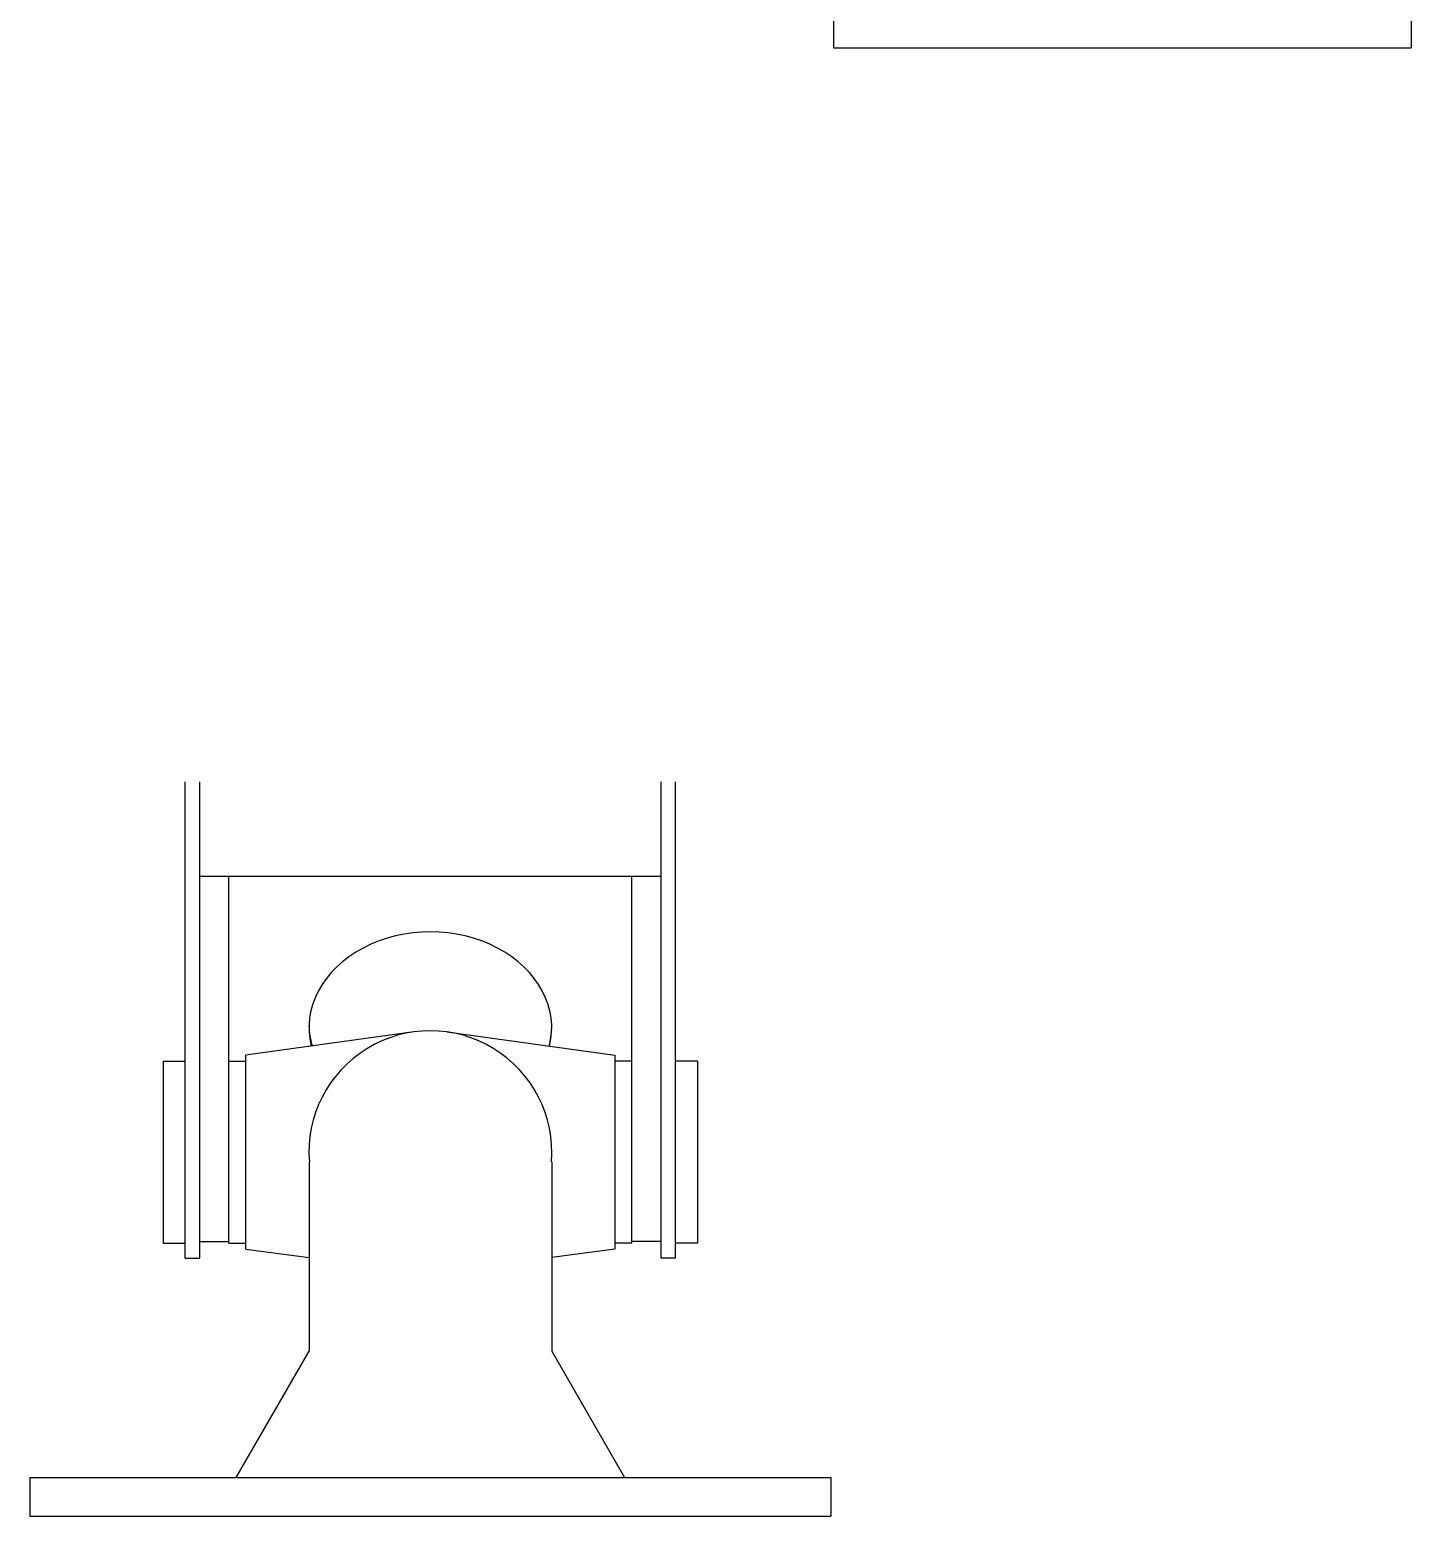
# Model space of a CAD drawing. Extents: x -31701 to 37626, y -27136 to 32271.
# Drawn here: x -28443 to -27874, y -18033 to -17421 of the extents above; entities that cross this region are included whole.
import ezdxf

# ---------------------------------------------------------------- set-up
doc = ezdxf.new("R2010")
doc.units = 0
doc.layers.get('0').update_dxf_attribs({"linetype": 'CONTINUOUS'})

msp = doc.modelspace()

# ---------------------------------------------------------------- linework, layer by layer
at = {"color": 251, "linetype": 'Continuous'}
for p, q in [((-28112.35, -17403.07), (-28112.35, -17428.07)), ((-28112.35, -17403.07), (-28112.35, -17428.07)), ((-28112.35, -17403.07), (-28112.35, -17428.07)), ((-28112.35, -17403.07), (-28112.35, -17428.07)), ((-27874.35, -17403.07), (-27874.35, -17428.07)), ((-27874.35, -17403.07), (-27874.35, -17428.07)), ((-27874.35, -17403.07), (-27874.35, -17428.07)), ((-27874.35, -17403.07), (-27874.35, -17428.07)), ((-28112.35, -17428.07), (-27874.35, -17428.07)), ((-28112.35, -17428.07), (-27874.35, -17428.07)), ((-28112.35, -17428.07), (-27874.35, -17428.07)), ((-28112.35, -17428.07), (-27874.35, -17428.07)), ((-28379.35, -17926.66), (-28379.35, -17730.41)), ((-28373.35, -17926.66), (-28373.35, -17730.41)), ((-28183.35, -17926.66), (-28183.35, -17730.41)), ((-28177.35, -17926.66), (-28177.35, -17730.41)), ((-28373.35, -17769.31), (-28183.35, -17769.31)), ((-28361.35, -17920.51), (-28361.35, -17769.31)), ((-28195.35, -17920.51), (-28195.35, -17769.31)), ((-28285.17, -17833.47), (-28354.34, -17843.01)), ((-28271.52, -17833.47), (-28202.34, -17843.01)), ((-28354.35, -17923.01), (-28354.35, -17843.01)), ((-28202.35, -17843.01), (-28202.35, -17923.01)), ((-28388.35, -17845.51), (-28379.35, -17845.51)), ((-28388.35, -17845.51), (-28388.35, -17920.51)), ((-28361.35, -17845.51), (-28354.35, -17845.51)), ((-28354.35, -17920.51), (-28354.35, -17845.51)), ((-28195.35, -17845.51), (-28202.35, -17845.51)), ((-28168.35, -17845.51), (-28177.35, -17845.51)), ((-28168.35, -17845.51), (-28168.35, -17920.51)), ((-28328.32, -17887.01), (-28328.32, -17965.01)), ((-28228.37, -17887.01), (-28228.37, -17965.01)), ((-28388.35, -17920.51), (-28379.35, -17920.51)), ((-28373.35, -17919.75), (-28361.35, -17919.75)), ((-28361.35, -17920.51), (-28354.35, -17920.51)), ((-28354.34, -17923.01), (-28328.32, -17926.43)), ((-28202.34, -17923.01), (-28228.37, -17926.43)), ((-28195.35, -17920.51), (-28202.35, -17920.51)), ((-28183.35, -17919.75), (-28195.35, -17919.75)), ((-28168.35, -17920.51), (-28177.35, -17920.51)), ((-28379.35, -17926.66), (-28373.35, -17926.66)), ((-28177.35, -17926.66), (-28183.35, -17926.66)), ((-28358.34, -18017.01), (-28328.32, -17965.01)), ((-28228.37, -17965.01), (-28198.34, -18017.01)), ((-28443.35, -18017.01), (-28443.35, -18033.01)), ((-28443.35, -18017.01), (-28113.35, -18017.01)), ((-28113.35, -18017.01), (-28113.35, -18033.01)), ((-28443.35, -18033.01), (-28113.35, -18033.01))]:
    msp.add_line(p, q, dxfattribs=at)
msp.add_arc((-28278.35, -17883.01), 50, 355.41133, 184.58865, dxfattribs=at)
for centre, start_param, end_param in [((-28278.35, -17831.95), 6.096564, 9.611401), ((-28278.35, -17830.12), 3.164643, 3.373666), ((-28278.33, -17831.03), 6.073803, 6.260135)]:
    msp.add_ellipse(centre, major_axis=(50, 0), ratio=0.792993, start_param=start_param, end_param=end_param, dxfattribs=at)

doc.saveas('drawing.dxf')
